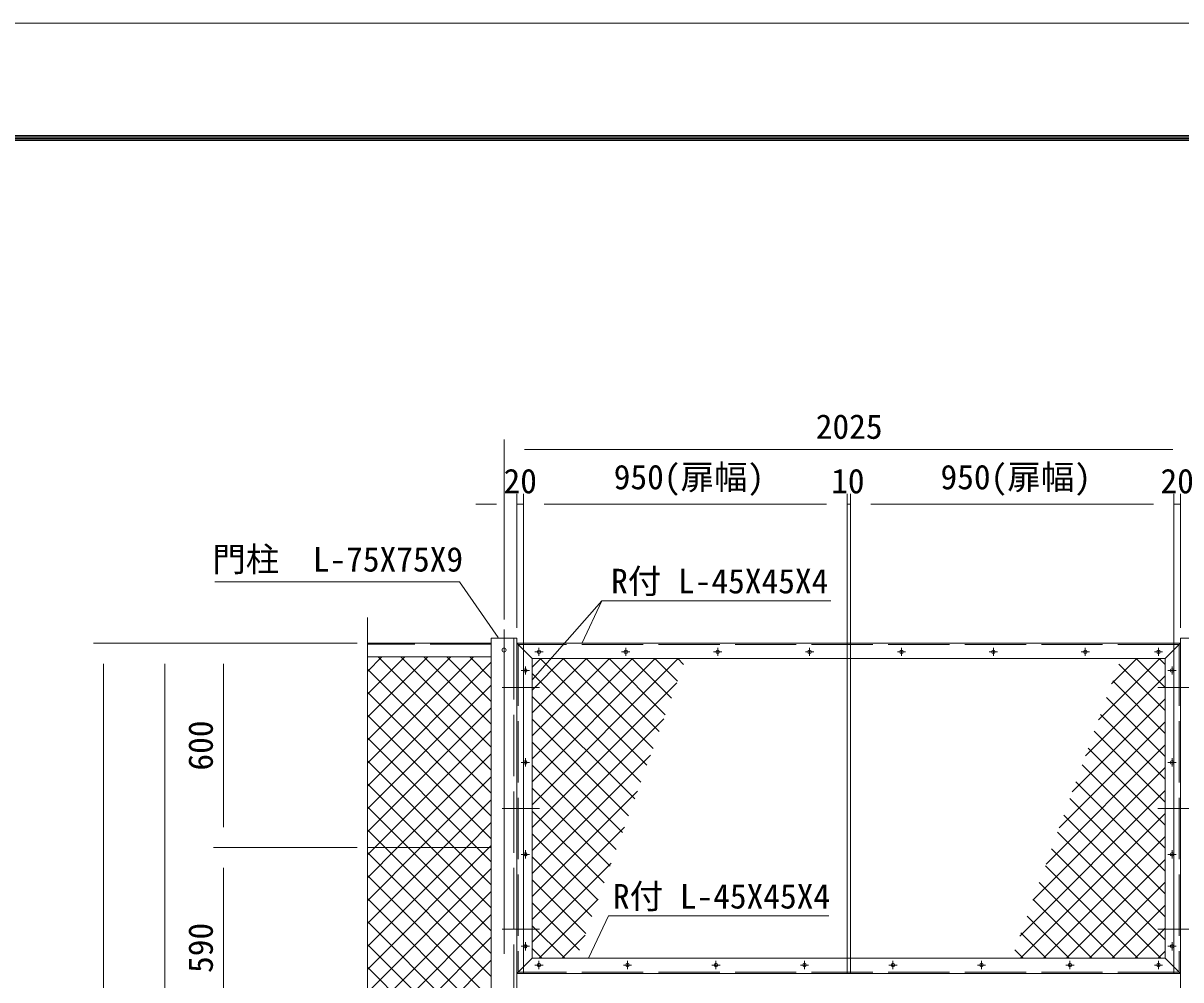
# Model space of a CAD drawing. Units: millimetres, scale not verified. Extents: x -6300 to 6300, y -4455 to 4455.
# Drawn here: x 0 to 3401, y 1645 to 4455 of the extents above; entities that cross this region are included whole.
import ezdxf
from ezdxf.enums import TextEntityAlignment as Align

# ---------------------------------------------------------------- set-up
doc = ezdxf.new("R2010")
doc.units = ezdxf.units.MM
doc.header["$LTSCALE"] = 30
doc.linetypes.add('DASHED', pattern=[7.5, 6, -1.5])
doc.linetypes.add('USER1', pattern=[50.8, 31.75, -6.35, 6.35, -6.35])
for name, color, linetype, lineweight in [('0-0_D-TTL', 7, 'Continuous', 9), ('0-2_D-BMK', 2, 'USER1', 13), ('0-3_D-STR3', 3, 'Continuous', 13), ('0-4_D-STR1', 1, 'Continuous', 18), ('0-5_D-STR-DIM', 7, 'Continuous', 9), ('0-9_BUHIN', 3, 'Continuous', 18), ('0-C_D-STR-TXT', 7, 'Continuous', 9)]:
    doc.layers.add(name, color=color, linetype=linetype, lineweight=lineweight)
doc.styles.add('ＭＳ ゴシック', font='')
doc.styles.get('ＭＳ ゴシック').set_extended_font_data('MS Gothic')

msp = doc.modelspace()

# ---------------------------------------------------------------- linework, layer by layer
at = {"layer": '0-0_D-TTL', "color": 2, "lineweight": 18}
msp.add_lwpolyline([(-6300, 4455), (6300, 4455), (6300, -4455), (-6300, -4455)], close=True, dxfattribs=at)
at = {"layer": '0-0_D-TTL'}
for points in [[(-5895, 4125), (5895, 4125), (5895, -4125), (-5895, -4125)], [(-5891.25, 4121.25), (5891.25, 4121.25), (5891.25, -4121.25), (-5891.25, -4121.25)], [(-5887.5, 4117.5), (5887.5, 4117.5), (5887.5, -4117.5), (-5887.5, -4117.5)], [(-5883.75, 4113.75), (5883.75, 4113.75), (5883.75, -4113.75), (-5883.75, -4113.75)], [(-5880, 4110), (5880, 4110), (5880, -4110), (-5880, -4110)]]:
    msp.add_lwpolyline(points, close=True, dxfattribs=at)
at = {"layer": '0-2_D-BMK'}
for p, q in [((1412.87, 2673.7), (1412.87, -744.72)), ((1515.37, 2620.55), (1515.37, 2596.27)), ((1770.37, 2620.55), (1770.37, 2596.27)), ((2040.37, 2620.55), (2040.37, 2596.27)), ((2310.37, 2620.55), (2310.37, 2596.27)), ((2580.37, 2620.55), (2580.37, 2596.27)), ((2850.37, 2620.55), (2850.37, 2596.27)), ((3120.37, 2620.55), (3120.37, 2596.27)), ((3335.37, 2620.55), (3335.37, 2596.27)), ((1527.51, 2608.41), (1503.23, 2608.41)), ((1782.51, 2608.41), (1758.23, 2608.41)), ((2052.51, 2608.41), (2028.23, 2608.41)), ((2322.51, 2608.41), (2298.23, 2608.41)), ((2592.51, 2608.41), (2568.23, 2608.41)), ((2862.51, 2608.41), (2838.23, 2608.41)), ((3132.51, 2608.41), (3108.23, 2608.41)), ((3347.51, 2608.41), (3323.23, 2608.41)), ((1463.23, 2553.41), (1487.51, 2553.41)), ((1475.37, 2541.27), (1475.37, 2565.55)), ((3387.51, 2553.41), (3363.23, 2553.41)), ((3375.37, 2541.27), (3375.37, 2565.55)), ((1517.23, 2503.41), (1407.32, 2503.41)), ((3333.51, 2503.41), (3443.42, 2503.41)), ((1463.23, 2283.41), (1487.51, 2283.41)), ((1475.37, 2271.27), (1475.37, 2295.55)), ((3387.51, 2283.41), (3363.23, 2283.41)), ((3375.37, 2271.27), (3375.37, 2295.55)), ((1517.23, 2148.41), (1407.32, 2148.41)), ((3333.51, 2148.41), (3443.42, 2148.41)), ((1463.23, 2013.41), (1487.51, 2013.41)), ((1475.37, 2001.27), (1475.37, 2025.55)), ((3387.51, 2013.41), (3363.23, 2013.41)), ((3375.37, 2001.27), (3375.37, 2025.55)), ((1517.23, 1793.41), (1407.32, 1793.41)), ((3333.51, 1793.41), (3443.42, 1793.41)), ((1463.23, 1743.41), (1487.51, 1743.41)), ((1475.37, 1731.27), (1475.37, 1755.55)), ((3387.51, 1743.41), (3363.23, 1743.41)), ((3375.37, 1731.27), (3375.37, 1755.55)), ((1515.37, 1676.27), (1515.37, 1700.55)), ((1775.37, 1676.27), (1775.37, 1700.55)), ((2035.37, 1676.27), (2035.37, 1700.55)), ((2295.37, 1676.27), (2295.37, 1700.55)), ((2555.37, 1676.27), (2555.37, 1700.55)), ((2815.37, 1676.27), (2815.37, 1700.55)), ((3075.37, 1676.27), (3075.37, 1700.55)), ((3335.37, 1676.27), (3335.37, 1700.55)), ((1527.51, 1688.41), (1503.23, 1688.41)), ((1787.51, 1688.41), (1763.23, 1688.41)), ((2047.51, 1688.41), (2023.23, 1688.41)), ((2307.51, 1688.41), (2283.23, 1688.41)), ((2567.51, 1688.41), (2543.23, 1688.41)), ((2827.51, 1688.41), (2803.23, 1688.41)), ((3087.51, 1688.41), (3063.23, 1688.41)), ((3347.51, 1688.41), (3323.23, 1688.41))]:
    msp.add_line(p, q, dxfattribs=at)
at = {"layer": '0-3_D-STR3'}
for p, q in [((1011.43, 2550.89), (1053.94, 2593.41)), ((1011.43, 2483.54), (1121.29, 2593.41)), ((1011.43, 2416.19), (1188.65, 2593.41)), ((1011.43, 2348.84), (1256, 2593.41)), ((1011.43, 2281.49), (1323.35, 2593.41)), ((1375.37, 2260.71), (1042.68, 2593.41)), ((1375.37, 2328.06), (1110.03, 2593.41)), ((1375.37, 2395.42), (1177.38, 2593.41)), ((1375.37, 2462.77), (1244.73, 2593.41)), ((1375.37, 2530.12), (1312.08, 2593.41)), ((1495.37, 2563.37), (1520.41, 2588.41)), ((1495.37, 2496.02), (1587.76, 2588.41)), ((1495.37, 2428.67), (1655.11, 2588.41)), ((1495.37, 2361.32), (1722.46, 2588.41)), ((1495.37, 2293.97), (1789.81, 2588.41)), ((1495.37, 2226.61), (1857.17, 2588.41)), ((1495.37, 2159.26), (1924.52, 2588.41)), ((1832.46, 2275.09), (1519.14, 2588.41)), ((1850.43, 2324.47), (1586.49, 2588.41)), ((1868.4, 2373.85), (1653.84, 2588.41)), ((1886.37, 2423.23), (1721.19, 2588.41)), ((1904.35, 2472.61), (1788.55, 2588.41)), ((1922.32, 2521.99), (1855.9, 2588.41)), ((1940.29, 2571.37), (1923.25, 2588.41)), ((3159.1, 2408.6), (3338.91, 2588.41)), ((3197.64, 2514.49), (3271.56, 2588.41)), ((3355.37, 2503.33), (3270.29, 2588.41)), ((3355.37, 2570.68), (3337.64, 2588.41)), ((1011.43, 2214.13), (1375.37, 2578.08)), ((1375.37, 2193.36), (1011.43, 2557.3)), ((3355.37, 2435.97), (3218.78, 2572.57)), ((1814.48, 2225.71), (1495.37, 2544.82)), ((1495.37, 2091.91), (1920.53, 2517.07)), ((3120.56, 2302.71), (3355.37, 2537.52)), ((3355.37, 2368.62), (3200.81, 2523.19)), ((1011.43, 2146.78), (1375.37, 2510.73)), ((1375.37, 2126.01), (1011.43, 2489.95)), ((1796.51, 2176.33), (1495.37, 2477.47)), ((3082.01, 2196.81), (3355.37, 2470.17)), ((3355.37, 2301.27), (3182.83, 2473.81)), ((1011.43, 2079.43), (1375.37, 2443.37)), ((1375.37, 2058.66), (1011.43, 2422.6)), ((3355.37, 2233.92), (3164.86, 2424.43)), ((1495.37, 2024.56), (1881.98, 2411.17)), ((1778.54, 2126.95), (1495.37, 2410.12)), ((3043.47, 2090.92), (3355.37, 2402.82)), ((1032.76, 2033.41), (1375.37, 2376.02)), ((3355.37, 2166.57), (3146.89, 2375.05)), ((1760.56, 2077.58), (1495.37, 2342.77)), ((3004.93, 1985.02), (3355.37, 2335.46)), ((3355.37, 2099.21), (3128.92, 2325.67)), ((1265.92, 2033.41), (1011.43, 2287.9)), ((1100.11, 2033.41), (1375.37, 2308.67)), ((1495.37, 1957.21), (1843.44, 2305.28)), ((1742.59, 2028.2), (1495.37, 2275.42)), ((2966.39, 1879.13), (3355.37, 2268.11)), ((3355.37, 2031.86), (3110.94, 2276.29)), ((1198.56, 2033.41), (1011.43, 2220.54)), ((1167.46, 2033.41), (1375.37, 2241.32)), ((3355.37, 1964.51), (3092.97, 2226.91)), ((1724.62, 1978.82), (1495.37, 2208.06)), ((1495.37, 1889.85), (1804.9, 2199.38)), ((2927.84, 1773.23), (3355.37, 2200.76)), ((3355.37, 1897.16), (3075, 2177.53)), ((1131.21, 2033.41), (1011.43, 2153.19)), ((1234.81, 2033.41), (1375.37, 2173.97)), ((1706.65, 1929.44), (1495.37, 2140.71)), ((2930.37, 1708.41), (3355.37, 2133.41)), ((3355.37, 1829.81), (3057.02, 2128.15)), ((1063.86, 2033.41), (1011.43, 2085.84)), ((1302.17, 2033.41), (1375.37, 2106.61)), ((1495.37, 1822.5), (1766.36, 2093.49)), ((3355.37, 1762.45), (3039.05, 2078.77)), ((1688.67, 1880.06), (1495.37, 2073.36)), ((2997.72, 1708.41), (3355.37, 2066.06)), ((1011.43, 2012.08), (1032.76, 2033.41)), ((1011.43, 1944.73), (1100.11, 2033.41)), ((1011.43, 1877.38), (1167.46, 2033.41)), ((1011.43, 1810.02), (1234.81, 2033.41)), ((1011.43, 1742.67), (1302.17, 2033.41)), ((1011.43, 1675.32), (1369.52, 2033.41)), ((1011.43, 2033.41), (1375.37, 2033.41)), ((1375.37, 1654.55), (1011.43, 2018.49)), ((1375.37, 1721.9), (1063.86, 2033.41)), ((1375.37, 1789.25), (1131.21, 2033.41)), ((1375.37, 1856.6), (1198.56, 2033.41)), ((1375.37, 1923.95), (1265.92, 2033.41)), ((1369.52, 2033.41), (1375.37, 2039.26)), ((3342.07, 1708.41), (3021.08, 2029.39)), ((1670.7, 1830.68), (1495.37, 2006.01)), ((1495.37, 1755.15), (1727.81, 1987.59)), ((3274.71, 1708.41), (3003.11, 1980.02)), ((3065.08, 1708.41), (3355.37, 1998.71)), ((1011.43, 1607.97), (1375.37, 1971.91)), ((1375.37, 1587.19), (1011.43, 1951.14)), ((1652.73, 1781.3), (1495.37, 1938.66)), ((3207.36, 1708.41), (2985.13, 1930.64)), ((3132.43, 1708.41), (3355.37, 1931.35)), ((1011.43, 1540.62), (1375.37, 1904.56)), ((1375.37, 1519.84), (1011.43, 1883.78)), ((1634.76, 1731.92), (1495.37, 1871.3)), ((1515.98, 1708.41), (1689.27, 1881.7)), ((3140.01, 1708.41), (2967.16, 1881.26)), ((1011.43, 1473.26), (1375.37, 1837.21)), ((3199.78, 1708.41), (3355.37, 1864)), ((1375.37, 1452.49), (1011.43, 1816.43)), ((1590.92, 1708.41), (1495.37, 1803.95)), ((3072.66, 1708.41), (2949.19, 1831.88)), ((1048.93, 1443.41), (1375.37, 1769.85)), ((1583.33, 1708.41), (1650.73, 1775.81)), ((3005.31, 1708.41), (2931.22, 1782.5)), ((3267.13, 1708.41), (3355.37, 1796.65)), ((1317.1, 1443.41), (1011.43, 1749.08)), ((1523.56, 1708.41), (1495.37, 1736.6)), ((1116.28, 1443.41), (1375.37, 1702.5)), ((2937.95, 1708.41), (2913.24, 1733.12)), ((3334.48, 1708.41), (3355.37, 1729.3)), ((1249.75, 1443.41), (1011.43, 1681.73))]:
    msp.add_line(p, q, dxfattribs=at)
msp.add_lwpolyline([(1375.37, 1991.3), (1333.27, 2033.41), (1011.43, 2355.25)], dxfattribs=at)
for centre in [(1515.37, 2608.41), (1770.37, 2608.41), (2040.37, 2608.41), (2310.37, 2608.41), (2580.37, 2608.41), (2850.37, 2608.41), (3120.37, 2608.41), (3335.37, 2608.41), (1475.37, 2553.41), (3375.37, 2553.41), (1475.37, 2283.41), (3375.37, 2283.41), (1475.37, 2013.41), (3375.37, 2013.41), (1475.37, 1743.41), (3375.37, 1743.41), (1515.37, 1688.41), (1775.37, 1688.41), (2035.37, 1688.41), (2295.37, 1688.41), (2555.37, 1688.41), (2815.37, 1688.41), (3075.37, 1688.41), (3335.37, 1688.41)]:
    msp.add_circle(centre, 5.25, dxfattribs=at)
at = {"layer": '0-4_D-STR1'}
for p, q in [((1375.37, 2633.41), (1011.43, 2633.41)), ((1375.37, 2648.41), (1375.37, -721.59)), ((1375.37, 2648.41), (1450.37, 2648.41)), ((1450.37, 2648.41), (1450.37, -721.59)), ((1450.37, 2633.41), (1495.37, 2588.41)), ((3400.37, 2633.41), (1450.37, 2633.41)), ((3400.37, 2633.41), (3355.37, 2588.41)), ((3400.37, 2648.41), (3400.37, -721.59)), ((3475.37, 2648.41), (3400.37, 2648.41)), ((1375.37, 2593.41), (1011.43, 2593.41)), ((1495.37, 2588.41), (1495.37, 1708.41)), ((3355.37, 2588.41), (1495.37, 2588.41)), ((3355.37, 2588.41), (3355.37, 1708.41)), ((1450.37, 1663.41), (1495.37, 1708.41)), ((3355.37, 1708.41), (1495.37, 1708.41)), ((3400.37, 1663.41), (3355.37, 1708.41)), ((3400.37, 1663.41), (1450.37, 1663.41))]:
    msp.add_line(p, q, dxfattribs=at)
at = {"layer": '0-4_D-STR1', "linetype": 'DASHED'}
for p, q in [((1375.37, 2630.41), (1011.43, 2630.41)), ((1441.37, 2648.41), (1441.37, -721.59)), ((1454.37, 2629.41), (1454.37, 1667.41)), ((3396.37, 2629.41), (1454.37, 2629.41)), ((3396.37, 2629.41), (3396.37, 1667.41)), ((3396.37, 1667.41), (1454.37, 1667.41))]:
    msp.add_line(p, q, dxfattribs=at)
at = {"layer": '0-5_D-STR-DIM'}
for p, q in [((1412.87, 2703.7), (1412.87, 3232.26)), ((1472.87, 3202.26), (3377.87, 3202.26)), ((1450.37, 2678.41), (1450.37, 3072.26)), ((1470.37, 1663.41), (1470.37, 3072.26)), ((1470.37, 1663.41), (1470.37, 3072.26)), ((2420.37, 1663.41), (2420.37, 3072.26)), ((2420.37, 1663.41), (2420.37, 3072.26)), ((2430.37, 1663.41), (2430.37, 3072.26)), ((2430.37, 1663.41), (2430.37, 3072.26)), ((3380.37, 1663.41), (3380.37, 3072.26)), ((3380.37, 1663.41), (3380.37, 3072.26)), ((3400.37, 2678.41), (3400.37, 3072.26)), ((1390.37, 3042.26), (1330.37, 3042.26)), ((1470.37, 3042.26), (1450.37, 3042.26)), ((1530.37, 3042.26), (1590.37, 3042.26)), ((1530.37, 3042.26), (2360.37, 3042.26)), ((2360.37, 3042.26), (2300.37, 3042.26)), ((2420.37, 3042.26), (2430.37, 3042.26)), ((2490.37, 3042.26), (2550.37, 3042.26)), ((3320.37, 3042.26), (2490.37, 3042.26)), ((3320.37, 3042.26), (3260.37, 3042.26)), ((3380.37, 3042.26), (3400.37, 3042.26)), ((1699.64, 2758.31), (1496.69, 2527.44)), ((1011.43, 1012.13), (1011.43, 2708.88)), ((981.43, 2633.41), (206.29, 2633.41)), ((981.43, 2633.41), (386.39, 2633.41)), ((981.43, 2633.41), (559.02, 2633.41)), ((236.29, 2573.41), (236.29, -306.59)), ((416.39, 2573.41), (416.39, -276.59)), ((589.02, 2573.41), (589.02, 2093.41)), ((981.43, 2033.41), (559.02, 2033.41)), ((981.43, 2033.41), (559.02, 2033.41)), ((589.02, 1973.41), (589.02, 1503.41))]:
    msp.add_line(p, q, dxfattribs=at)
for points in [[(562.98, 2814.38), (1282, 2814.38), (1395.78, 2650.05)], [(2373.08, 2758.31), (1699.64, 2758.31), (1642.28, 2635.22)]]:
    msp.add_lwpolyline(points, dxfattribs=at)
at = {"layer": '0-9_BUHIN'}
msp.add_circle((1412.87, 2613.41), 6, dxfattribs=at)
at = {"layer": '0-C_D-STR-TXT'}
msp.add_lwpolyline([(2367.12, 1832.53), (1719.25, 1832.53), (1662.25, 1710.22)], dxfattribs=at)

# ---------------------------------------------------------------- texts
at = {"layer": '0-5_D-STR-DIM', "style": 'ＭＳ ゴシック'}
for s, p in [('2025', (2328.47, 3212.38)), ('950(扉幅)', (1734.96, 3064.18)), ('950(扉幅)', (2694.96, 3064.18)), ('20', (1411.25, 3052.38)), ('10', (2373.77, 3052.38)), ('20', (3341.25, 3052.38)), ('門柱\u3000L-75X75X9', (555.6, 2822.47)), ('R付 L-45X45X4', (1727.23, 2758.43)), ('R付 L-45X45X4', (1732.42, 1832.65))]:
    msp.add_text(s, height=72.14, dxfattribs=at).set_placement(p, align=Align.BOTTOM_LEFT)
for s, p in [('600', (578.9, 2259.53)), ('590', (578.9, 1665.1))]:
    msp.add_text(s, height=72.14, rotation=90, dxfattribs=at).set_placement(p, align=Align.BOTTOM_LEFT)

doc.saveas('drawing.dxf')
